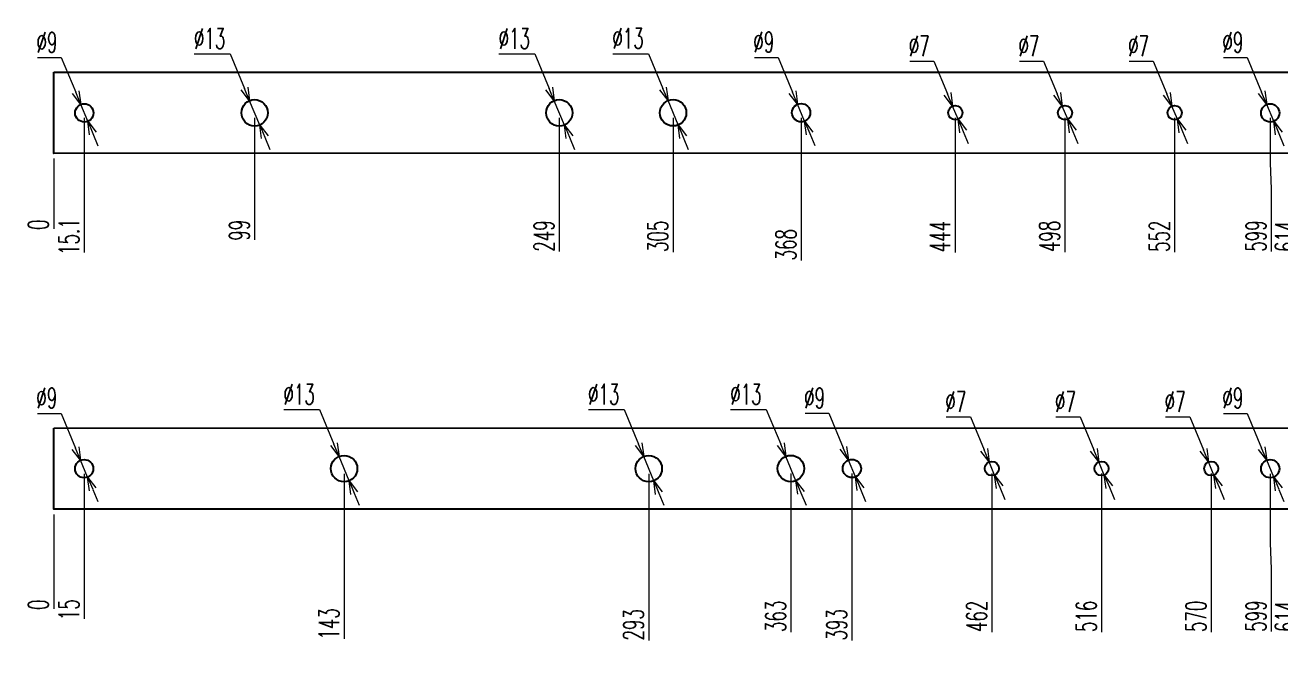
# Model space of a CAD drawing. Header units: millimetres. Extents: x 28713 to 59118, y -54378 to -19615.
# Drawn here: x 37944 to 38562, y -21399 to -21093 of the extents above; entities that cross this region are included whole.
import ezdxf

# ---------------------------------------------------------------- set-up
doc = ezdxf.new("R2010")
doc.units = ezdxf.units.MM
doc.header["$LTSCALE"] = 3
doc.layers.add('@.VISIBLE', color=7, linetype='Continuous')
doc.styles.add('Ann_w01', font='romans.shx', dxfattribs={"width": 0.6, "bigfont": 'chineset.shx'})
doc.dimstyles.new('Dim 01_SC05', dxfattribs={"dimscale": 5, "dimtxt": 2, "dimasz": 1.3, "dimexe": 0.5, "dimexo": 0.5, "dimgap": 0.5, "dimtad": 1, "dimtoh": 1, "dimdec": 1, "dimzin": 12, "dimdsep": 46, "dimtxsty": 'Ann_w01', "dimblk": 'OPEN30', "dimcen": 1.5, "dimclrd": 6, "dimclre": 6, "dimclrt": 3, "dimadec": 1, "dimazin": 3, "dimtm": 1e-09, "dimtfac": 1, "dimtdec": 1, "dimtmove": 0, "dimatfit": 3, "dimldrblk": 'OPEN30', "dimfxl": 1, "dimtolj": 1, "dimlwd": 20, "dimlwe": 20, "dimarcsym": 0})

# ---------------------------------------------------------------- blocks, each defined once
blk = doc.blocks.new('*D617')
at = {"color": 6, "lineweight": 20, "transparency": 16777216}
blk.add_line((37957.9, -21158.36), (37957.9, -21192.91), dxfattribs=at)
at = {"layer": 'Defpoints', "color": 0, "transparency": 16777216}
for p in [(37957.9, -21135.86), (37957.9, -21155.86), (37957.9, -21186.41)]:
    blk.add_point(p, dxfattribs=at)
at = {"color": 3, "transparency": 16777216, "insert": (37950.4, -21190.91), "char_height": 10, "attachment_point": 5, "rotation": 90, "style": 'Ann_w01'}
blk.add_mtext('\\A1;0', dxfattribs=at)
blk = doc.blocks.new('_Open30')
at = {"color": 0, "linetype": 'ByBlock', "lineweight": -2}
for p, q in [((-1, 0.268), (0, 0)), ((0, 0), (-1, -0.268)), ((0, 0), (-1, 0))]:
    blk.add_line(p, q, dxfattribs=at)
blk = doc.blocks.new('*D618')
at = {"color": 6, "lineweight": 20, "transparency": 16777216}
blk.add_line((37972.95, -21138.36), (37972.95, -21204.63), dxfattribs=at)
at = {"layer": 'Defpoints', "color": 0, "transparency": 16777216}
for p in [(37957.9, -21135.86), (37972.95, -21135.86), (37972.95, -21186.41)]:
    blk.add_point(p, dxfattribs=at)
at = {"color": 3, "transparency": 16777216, "insert": (37965.45, -21196.77), "char_height": 10, "attachment_point": 5, "rotation": 90, "style": 'Ann_w01'}
blk.add_mtext('\\A1;15.1', dxfattribs=at)
blk = doc.blocks.new('*D619')
at = {"color": 6, "lineweight": 20, "transparency": 16777216}
blk.add_line((38056.86, -21138.34), (38056.86, -21198.34), dxfattribs=at)
at = {"layer": 'Defpoints', "color": 0, "transparency": 16777216}
for p in [(37957.9, -21135.86), (38056.86, -21135.84), (38056.86, -21186.41)]:
    blk.add_point(p, dxfattribs=at)
at = {"color": 3, "transparency": 16777216, "insert": (38049.36, -21193.63), "char_height": 10, "attachment_point": 5, "rotation": 90, "style": 'Ann_w01'}
blk.add_mtext('\\A1;99', dxfattribs=at)
blk = doc.blocks.new('*D620')
at = {"color": 6, "lineweight": 20, "transparency": 16777216}
blk.add_line((38206.86, -21138.34), (38206.86, -21204.05), dxfattribs=at)
at = {"layer": 'Defpoints', "color": 0, "transparency": 16777216}
for p in [(37957.9, -21135.86), (38206.86, -21135.84), (38206.86, -21186.41)]:
    blk.add_point(p, dxfattribs=at)
at = {"color": 3, "transparency": 16777216, "insert": (38199.36, -21196.48), "char_height": 10, "attachment_point": 5, "rotation": 90, "style": 'Ann_w01'}
blk.add_mtext('\\A1;249', dxfattribs=at)
blk = doc.blocks.new('*D621')
at = {"color": 6, "lineweight": 20, "transparency": 16777216}
blk.add_line((38262.88, -21138.3), (38262.88, -21204.34), dxfattribs=at)
at = {"layer": 'Defpoints', "color": 0, "transparency": 16777216}
for p in [(37957.9, -21135.86), (38262.88, -21135.8), (38262.88, -21186.41)]:
    blk.add_point(p, dxfattribs=at)
at = {"color": 3, "transparency": 16777216, "insert": (38255.38, -21196.63), "char_height": 10, "attachment_point": 5, "rotation": 90, "style": 'Ann_w01'}
blk.add_mtext('\\A1;305', dxfattribs=at)
blk = doc.blocks.new('*D622')
at = {"color": 6, "lineweight": 20, "transparency": 16777216}
blk.add_line((38325.93, -21138.27), (38325.93, -21208.48), dxfattribs=at)
at = {"layer": 'Defpoints', "color": 0, "transparency": 16777216}
for p in [(37957.9, -21135.86), (38325.93, -21135.77), (38325.93, -21190.55)]:
    blk.add_point(p, dxfattribs=at)
at = {"color": 3, "transparency": 16777216, "insert": (38318.43, -21200.77), "char_height": 10, "attachment_point": 5, "rotation": 90, "style": 'Ann_w01'}
blk.add_mtext('\\A1;368', dxfattribs=at)
blk = doc.blocks.new('*D623')
at = {"color": 6, "lineweight": 20, "transparency": 16777216}
blk.add_line((38401.86, -21138.26), (38401.86, -21204.63), dxfattribs=at)
at = {"layer": 'Defpoints', "color": 0, "transparency": 16777216}
for p in [(37957.9, -21135.86), (38401.86, -21135.76), (38401.86, -21186.41)]:
    blk.add_point(p, dxfattribs=at)
at = {"color": 3, "transparency": 16777216, "insert": (38394.36, -21196.77), "char_height": 10, "attachment_point": 5, "rotation": 90, "style": 'Ann_w01'}
blk.add_mtext('\\A1;444', dxfattribs=at)
blk = doc.blocks.new('*D624')
at = {"color": 6, "lineweight": 20, "transparency": 16777216}
blk.add_line((38455.86, -21138.26), (38455.86, -21204.34), dxfattribs=at)
at = {"layer": 'Defpoints', "color": 0, "transparency": 16777216}
for p in [(37957.9, -21135.86), (38455.86, -21135.76), (38455.86, -21186.41)]:
    blk.add_point(p, dxfattribs=at)
at = {"color": 3, "transparency": 16777216, "insert": (38448.36, -21196.63), "char_height": 10, "attachment_point": 5, "rotation": 90, "style": 'Ann_w01'}
blk.add_mtext('\\A1;498', dxfattribs=at)
blk = doc.blocks.new('*D625')
at = {"color": 6, "lineweight": 20, "transparency": 16777216}
blk.add_line((38509.86, -21138.26), (38509.86, -21204.34), dxfattribs=at)
at = {"layer": 'Defpoints', "color": 0, "transparency": 16777216}
for p in [(37957.9, -21135.86), (38509.86, -21135.76), (38509.86, -21186.41)]:
    blk.add_point(p, dxfattribs=at)
at = {"color": 3, "transparency": 16777216, "insert": (38502.36, -21196.63), "char_height": 10, "attachment_point": 5, "rotation": 90, "style": 'Ann_w01'}
blk.add_mtext('\\A1;552', dxfattribs=at)
blk = doc.blocks.new('*D626')
at = {"color": 6, "lineweight": 20, "transparency": 16777216}
for p, q in [((38556.9, -21138.36), (38556.9, -21160.41)), ((38556.9, -21160.41), (38557.4, -21173.41)), ((38557.4, -21173.41), (38557.4, -21204.05))]:
    blk.add_line(p, q, dxfattribs=at)
at = {"layer": 'Defpoints', "color": 0, "transparency": 16777216}
for p in [(37957.9, -21135.86), (38556.9, -21135.86), (38557.4, -21186.41)]:
    blk.add_point(p, dxfattribs=at)
at = {"color": 3, "transparency": 16777216, "insert": (38549.9, -21196.48), "char_height": 10, "attachment_point": 5, "rotation": 90, "style": 'Ann_w01'}
blk.add_mtext('\\A1;599', dxfattribs=at)
blk = doc.blocks.new('*D627')
at = {"color": 6, "lineweight": 20, "transparency": 16777216}
blk.add_line((38571.9, -21158.23), (38571.9, -21204.34), dxfattribs=at)
at = {"layer": 'Defpoints', "color": 0, "transparency": 16777216}
for p in [(37957.9, -21135.86), (38571.9, -21155.73), (38571.9, -21186.41)]:
    blk.add_point(p, dxfattribs=at)
at = {"color": 3, "transparency": 16777216, "insert": (38564.4, -21196.63), "char_height": 10, "attachment_point": 5, "rotation": 90, "style": 'Ann_w01'}
blk.add_mtext('\\A1;614', dxfattribs=at)
blk = doc.blocks.new('*D628')
at = {"color": 6, "lineweight": 20, "transparency": 16777216}
blk.add_line((37957.9, -21333.51), (37957.9, -21380), dxfattribs=at)
at = {"layer": 'Defpoints', "color": 0, "transparency": 16777216}
for p in [(37957.9, -21311.01), (37957.9, -21331.01), (37957.9, -21373.5)]:
    blk.add_point(p, dxfattribs=at)
at = {"color": 3, "transparency": 16777216, "insert": (37950.4, -21378), "char_height": 10, "attachment_point": 5, "rotation": 90, "style": 'Ann_w01'}
blk.add_mtext('\\A1;0', dxfattribs=at)
blk = doc.blocks.new('*D629')
at = {"color": 6, "lineweight": 20, "transparency": 16777216}
blk.add_line((37972.9, -21313.51), (37972.9, -21384.86), dxfattribs=at)
at = {"layer": 'Defpoints', "color": 0, "transparency": 16777216}
for p in [(37957.9, -21311.01), (37972.9, -21311.01), (37972.9, -21373.5)]:
    blk.add_point(p, dxfattribs=at)
at = {"color": 3, "transparency": 16777216, "insert": (37965.4, -21380.43), "char_height": 10, "attachment_point": 5, "rotation": 90, "style": 'Ann_w01'}
blk.add_mtext('\\A1;15', dxfattribs=at)
blk = doc.blocks.new('*D630')
at = {"color": 6, "lineweight": 20, "transparency": 16777216}
blk.add_line((38100.9, -21313.48), (38100.9, -21394.72), dxfattribs=at)
at = {"layer": 'Defpoints', "color": 0, "transparency": 16777216}
for p in [(37957.9, -21311.01), (38100.9, -21310.98), (38100.9, -21377.64)]:
    blk.add_point(p, dxfattribs=at)
at = {"color": 3, "transparency": 16777216, "insert": (38093.4, -21387.43), "char_height": 10, "attachment_point": 5, "rotation": 90, "style": 'Ann_w01'}
blk.add_mtext('\\A1;143', dxfattribs=at)
blk = doc.blocks.new('*D631')
at = {"color": 6, "lineweight": 20, "transparency": 16777216}
blk.add_line((38250.9, -21313.48), (38250.9, -21395.57), dxfattribs=at)
at = {"layer": 'Defpoints', "color": 0, "transparency": 16777216}
for p in [(37957.9, -21311.01), (38250.9, -21310.98), (38250.9, -21377.64)]:
    blk.add_point(p, dxfattribs=at)
at = {"color": 3, "transparency": 16777216, "insert": (38243.4, -21387.86), "char_height": 10, "attachment_point": 5, "rotation": 90, "style": 'Ann_w01'}
blk.add_mtext('\\A1;293', dxfattribs=at)
blk = doc.blocks.new('*D632')
at = {"color": 6, "lineweight": 20, "transparency": 16777216}
blk.add_line((38320.88, -21313.45), (38320.88, -21391.43), dxfattribs=at)
at = {"layer": 'Defpoints', "color": 0, "transparency": 16777216}
for p in [(37957.9, -21311.01), (38320.88, -21310.95), (38320.88, -21373.5)]:
    blk.add_point(p, dxfattribs=at)
at = {"color": 3, "transparency": 16777216, "insert": (38313.38, -21383.72), "char_height": 10, "attachment_point": 5, "rotation": 90, "style": 'Ann_w01'}
blk.add_mtext('\\A1;363', dxfattribs=at)
blk = doc.blocks.new('*D633')
at = {"color": 6, "lineweight": 20, "transparency": 16777216}
blk.add_line((38350.93, -21313.42), (38350.93, -21395.57), dxfattribs=at)
at = {"layer": 'Defpoints', "color": 0, "transparency": 16777216}
for p in [(37957.9, -21311.01), (38350.93, -21310.92), (38350.93, -21377.64)]:
    blk.add_point(p, dxfattribs=at)
at = {"color": 3, "transparency": 16777216, "insert": (38343.43, -21387.86), "char_height": 10, "attachment_point": 5, "rotation": 90, "style": 'Ann_w01'}
blk.add_mtext('\\A1;393', dxfattribs=at)
blk = doc.blocks.new('*D634')
at = {"color": 6, "lineweight": 20, "transparency": 16777216}
blk.add_line((38419.86, -21313.42), (38419.86, -21391.43), dxfattribs=at)
at = {"layer": 'Defpoints', "color": 0, "transparency": 16777216}
for p in [(37957.9, -21311.01), (38419.86, -21310.92), (38419.86, -21373.5)]:
    blk.add_point(p, dxfattribs=at)
at = {"color": 3, "transparency": 16777216, "insert": (38412.36, -21383.72), "char_height": 10, "attachment_point": 5, "rotation": 90, "style": 'Ann_w01'}
blk.add_mtext('\\A1;462', dxfattribs=at)
blk = doc.blocks.new('*D635')
at = {"color": 6, "lineweight": 20, "transparency": 16777216}
blk.add_line((38473.86, -21313.42), (38473.86, -21391.43), dxfattribs=at)
at = {"layer": 'Defpoints', "color": 0, "transparency": 16777216}
for p in [(37957.9, -21311.01), (38473.86, -21310.92), (38473.86, -21373.5)]:
    blk.add_point(p, dxfattribs=at)
at = {"color": 3, "transparency": 16777216, "insert": (38466.36, -21383.72), "char_height": 10, "attachment_point": 5, "rotation": 90, "style": 'Ann_w01'}
blk.add_mtext('\\A1;516', dxfattribs=at)
blk = doc.blocks.new('*D636')
at = {"color": 6, "lineweight": 20, "transparency": 16777216}
blk.add_line((38527.86, -21313.42), (38527.86, -21391.43), dxfattribs=at)
at = {"layer": 'Defpoints', "color": 0, "transparency": 16777216}
for p in [(37957.9, -21311.01), (38527.86, -21310.92), (38527.86, -21373.5)]:
    blk.add_point(p, dxfattribs=at)
at = {"color": 3, "transparency": 16777216, "insert": (38520.36, -21383.72), "char_height": 10, "attachment_point": 5, "rotation": 90, "style": 'Ann_w01'}
blk.add_mtext('\\A1;570', dxfattribs=at)
blk = doc.blocks.new('*D637')
at = {"color": 6, "lineweight": 20, "transparency": 16777216}
for p, q in [((38556.9, -21313.51), (38556.9, -21347.5)), ((38556.9, -21347.5), (38557.4, -21360.5)), ((38557.4, -21360.5), (38557.4, -21391.14))]:
    blk.add_line(p, q, dxfattribs=at)
at = {"layer": 'Defpoints', "color": 0, "transparency": 16777216}
for p in [(37957.9, -21311.01), (38556.9, -21311.01), (38557.4, -21373.5)]:
    blk.add_point(p, dxfattribs=at)
at = {"color": 3, "transparency": 16777216, "insert": (38549.9, -21383.57), "char_height": 10, "attachment_point": 5, "rotation": 90, "style": 'Ann_w01'}
blk.add_mtext('\\A1;599', dxfattribs=at)
blk = doc.blocks.new('*D638')
at = {"color": 6, "lineweight": 20, "transparency": 16777216}
blk.add_line((38571.9, -21333.38), (38571.9, -21391.43), dxfattribs=at)
at = {"layer": 'Defpoints', "color": 0, "transparency": 16777216}
for p in [(37957.9, -21311.01), (38571.9, -21330.88), (38571.9, -21373.5)]:
    blk.add_point(p, dxfattribs=at)
at = {"color": 3, "transparency": 16777216, "insert": (38564.4, -21383.72), "char_height": 10, "attachment_point": 5, "rotation": 90, "style": 'Ann_w01'}
blk.add_mtext('\\A1;614', dxfattribs=at)
blk = doc.blocks.new('*D639')
at = {"color": 6, "lineweight": 20, "transparency": 16777216}
for p, q in [((38302.97, -21108.53), (38314.62, -21108.53)), ((38314.62, -21108.53), (38321.71, -21125.62)), ((38327.66, -21139.93), (38324.21, -21131.62)), ((38330.15, -21145.93), (38332.64, -21151.94))]:
    blk.add_line(p, q, dxfattribs=at)
at = {"layer": 'Defpoints', "color": 0, "transparency": 16777216}
for p in [(38324.21, -21131.62), (38327.66, -21139.93)]:
    blk.add_point(p, dxfattribs=at)
at = {"color": 6, "lineweight": 20, "transparency": 16777216, "xscale": 6.5, "yscale": 6.5, "zscale": 6.5}
for p, rotation in [((38324.21, -21131.62), 292.5516931850916), ((38327.66, -21139.93), 112.5516931850916)]:
    blk.add_blockref('_Open30', p, dxfattribs=dict(at, rotation=rotation))
at = {"color": 3, "transparency": 16777216, "insert": (38307.55, -21101.03), "char_height": 10, "attachment_point": 5, "style": 'Ann_w01'}
blk.add_mtext('\\A1;∅9', dxfattribs=at)
blk = doc.blocks.new('*D640')
at = {"color": 6, "lineweight": 20, "transparency": 16777216}
for p, q in [((37949.99, -21108.61), (37961.64, -21108.61)), ((37961.64, -21108.61), (37968.73, -21125.7)), ((37974.68, -21140.01), (37971.22, -21131.7)), ((37977.17, -21146.02), (37979.66, -21152.02))]:
    blk.add_line(p, q, dxfattribs=at)
at = {"layer": 'Defpoints', "color": 0, "transparency": 16777216}
for p in [(37971.22, -21131.7), (37974.68, -21140.01)]:
    blk.add_point(p, dxfattribs=at)
at = {"color": 6, "lineweight": 20, "transparency": 16777216, "xscale": 6.5, "yscale": 6.5, "zscale": 6.5}
for p, rotation in [((37971.22, -21131.7), 292.5516931847905), ((37974.68, -21140.01), 112.5516931847905)]:
    blk.add_blockref('_Open30', p, dxfattribs=dict(at, rotation=rotation))
at = {"color": 3, "transparency": 16777216, "insert": (37954.57, -21101.11), "char_height": 10, "attachment_point": 5, "style": 'Ann_w01'}
blk.add_mtext('\\A1;∅9', dxfattribs=at)
blk = doc.blocks.new('*D641')
at = {"color": 6, "lineweight": 20, "transparency": 16777216}
for p, q in [((38533.94, -21283.76), (38545.59, -21283.76)), ((38545.59, -21283.76), (38552.68, -21300.85)), ((38558.63, -21315.16), (38555.17, -21306.85)), ((38561.12, -21321.17), (38563.61, -21327.17))]:
    blk.add_line(p, q, dxfattribs=at)
at = {"layer": 'Defpoints', "color": 0, "transparency": 16777216}
for p in [(38555.17, -21306.85), (38558.63, -21315.16)]:
    blk.add_point(p, dxfattribs=at)
at = {"color": 6, "lineweight": 20, "transparency": 16777216, "xscale": 6.5, "yscale": 6.5, "zscale": 6.5}
for p, rotation in [((38555.17, -21306.85), 292.5516931849955), ((38558.63, -21315.16), 112.5516931849955)]:
    blk.add_blockref('_Open30', p, dxfattribs=dict(at, rotation=rotation))
at = {"color": 3, "transparency": 16777216, "insert": (38538.51, -21276.26), "char_height": 10, "attachment_point": 5, "style": 'Ann_w01'}
blk.add_mtext('\\A1;∅9', dxfattribs=at)
blk = doc.blocks.new('*D642')
at = {"color": 6, "lineweight": 20, "transparency": 16777216}
for p, q in [((37949.94, -21283.76), (37961.58, -21283.76)), ((37961.58, -21283.76), (37968.68, -21300.85)), ((37974.62, -21315.16), (37971.17, -21306.85)), ((37977.11, -21321.17), (37979.61, -21327.17))]:
    blk.add_line(p, q, dxfattribs=at)
at = {"layer": 'Defpoints', "color": 0, "transparency": 16777216}
for p in [(37971.17, -21306.85), (37974.62, -21315.16)]:
    blk.add_point(p, dxfattribs=at)
at = {"color": 6, "lineweight": 20, "transparency": 16777216, "xscale": 6.5, "yscale": 6.5, "zscale": 6.5}
for p, rotation in [((37971.17, -21306.85), 292.5516931851505), ((37974.62, -21315.16), 112.5516931851505)]:
    blk.add_blockref('_Open30', p, dxfattribs=dict(at, rotation=rotation))
at = {"color": 3, "transparency": 16777216, "insert": (37954.51, -21276.26), "char_height": 10, "attachment_point": 5, "style": 'Ann_w01'}
blk.add_mtext('\\A1;∅9', dxfattribs=at)
blk = doc.blocks.new('*D643')
at = {"color": 6, "lineweight": 20, "transparency": 16777216}
for p, q in [((38505.39, -21285.52), (38517.32, -21285.52)), ((38517.32, -21285.52), (38524.03, -21301.68)), ((38529.21, -21314.15), (38526.52, -21307.68)), ((38531.7, -21320.15), (38534.19, -21326.15))]:
    blk.add_line(p, q, dxfattribs=at)
at = {"layer": 'Defpoints', "color": 0, "transparency": 16777216}
for p in [(38526.52, -21307.68), (38529.21, -21314.15)]:
    blk.add_point(p, dxfattribs=at)
at = {"color": 6, "lineweight": 20, "transparency": 16777216, "xscale": 6.5, "yscale": 6.5, "zscale": 6.5}
for p, rotation in [((38526.52, -21307.68), 292.5516931847461), ((38529.21, -21314.15), 112.5516931847461)]:
    blk.add_blockref('_Open30', p, dxfattribs=dict(at, rotation=rotation))
at = {"color": 3, "transparency": 16777216, "insert": (38510.1, -21278.02), "char_height": 10, "attachment_point": 5, "style": 'Ann_w01'}
blk.add_mtext('\\A1;∅7', dxfattribs=at)
blk = doc.blocks.new('*D644')
at = {"color": 6, "lineweight": 20, "transparency": 16777216}
for p, q in [((38451.39, -21285.52), (38463.32, -21285.52)), ((38463.32, -21285.52), (38470.03, -21301.68)), ((38475.21, -21314.15), (38472.52, -21307.68)), ((38477.7, -21320.15), (38480.19, -21326.15))]:
    blk.add_line(p, q, dxfattribs=at)
at = {"layer": 'Defpoints', "color": 0, "transparency": 16777216}
for p in [(38472.52, -21307.68), (38475.21, -21314.15)]:
    blk.add_point(p, dxfattribs=at)
at = {"color": 6, "lineweight": 20, "transparency": 16777216, "xscale": 6.5, "yscale": 6.5, "zscale": 6.5}
for p, rotation in [((38472.52, -21307.68), 292.5516931852982), ((38475.21, -21314.15), 112.5516931852982)]:
    blk.add_blockref('_Open30', p, dxfattribs=dict(at, rotation=rotation))
at = {"color": 3, "transparency": 16777216, "insert": (38456.1, -21278.02), "char_height": 10, "attachment_point": 5, "style": 'Ann_w01'}
blk.add_mtext('\\A1;∅7', dxfattribs=at)
blk = doc.blocks.new('*D645')
at = {"color": 6, "lineweight": 20, "transparency": 16777216}
for p, q in [((38397.39, -21285.52), (38409.32, -21285.52)), ((38409.32, -21285.52), (38416.03, -21301.68)), ((38421.21, -21314.15), (38418.52, -21307.68)), ((38423.7, -21320.15), (38426.19, -21326.15))]:
    blk.add_line(p, q, dxfattribs=at)
at = {"layer": 'Defpoints', "color": 0, "transparency": 16777216}
for p in [(38418.52, -21307.68), (38421.21, -21314.15)]:
    blk.add_point(p, dxfattribs=at)
at = {"color": 6, "lineweight": 20, "transparency": 16777216, "xscale": 6.5, "yscale": 6.5, "zscale": 6.5}
for p, rotation in [((38418.52, -21307.68), 292.5516931852432), ((38421.21, -21314.15), 112.5516931852432)]:
    blk.add_blockref('_Open30', p, dxfattribs=dict(at, rotation=rotation))
at = {"color": 3, "transparency": 16777216, "insert": (38402.1, -21278.02), "char_height": 10, "attachment_point": 5, "style": 'Ann_w01'}
blk.add_mtext('\\A1;∅7', dxfattribs=at)
blk = doc.blocks.new('*D646')
at = {"color": 6, "lineweight": 20, "transparency": 16777216}
for p, q in [((38327.97, -21283.68), (38339.62, -21283.68)), ((38339.62, -21283.68), (38346.71, -21300.76)), ((38352.66, -21315.08), (38349.21, -21306.77)), ((38355.15, -21321.08), (38357.64, -21327.08))]:
    blk.add_line(p, q, dxfattribs=at)
at = {"layer": 'Defpoints', "color": 0, "transparency": 16777216}
for p in [(38349.21, -21306.77), (38352.66, -21315.08)]:
    blk.add_point(p, dxfattribs=at)
at = {"color": 6, "lineweight": 20, "transparency": 16777216, "xscale": 6.5, "yscale": 6.5, "zscale": 6.5}
for p, rotation in [((38349.21, -21306.77), 292.5516931848938), ((38352.66, -21315.08), 112.5516931848938)]:
    blk.add_blockref('_Open30', p, dxfattribs=dict(at, rotation=rotation))
at = {"color": 3, "transparency": 16777216, "insert": (38332.55, -21276.18), "char_height": 10, "attachment_point": 5, "style": 'Ann_w01'}
blk.add_mtext('\\A1;∅9', dxfattribs=at)
blk = doc.blocks.new('*D647')
at = {"color": 6, "lineweight": 20, "transparency": 16777216}
for p, q in [((38221.18, -21281.89), (38238.82, -21281.89)), ((38238.82, -21281.89), (38245.91, -21298.98)), ((38253.39, -21316.99), (38248.41, -21304.98)), ((38255.88, -21322.99), (38258.38, -21328.99))]:
    blk.add_line(p, q, dxfattribs=at)
at = {"layer": 'Defpoints', "color": 0, "transparency": 16777216}
for p in [(38248.41, -21304.98), (38253.39, -21316.99)]:
    blk.add_point(p, dxfattribs=at)
at = {"color": 6, "lineweight": 20, "transparency": 16777216, "xscale": 6.5, "yscale": 6.5, "zscale": 6.5}
for p, rotation in [((38248.41, -21304.98), 292.5516931851284), ((38253.39, -21316.99), 112.5516931851284)]:
    blk.add_blockref('_Open30', p, dxfattribs=dict(at, rotation=rotation))
at = {"color": 3, "transparency": 16777216, "insert": (38228.75, -21274.39), "char_height": 10, "attachment_point": 5, "style": 'Ann_w01'}
blk.add_mtext('\\A1;∅13', dxfattribs=at)
blk = doc.blocks.new('*D648')
at = {"color": 6, "lineweight": 20, "transparency": 16777216}
for p, q in [((38071.18, -21281.89), (38088.82, -21281.89)), ((38088.82, -21281.89), (38095.91, -21298.98)), ((38103.39, -21316.99), (38098.41, -21304.98)), ((38105.88, -21322.99), (38108.38, -21328.99))]:
    blk.add_line(p, q, dxfattribs=at)
at = {"layer": 'Defpoints', "color": 0, "transparency": 16777216}
for p in [(38098.41, -21304.98), (38103.39, -21316.99)]:
    blk.add_point(p, dxfattribs=at)
at = {"color": 6, "lineweight": 20, "transparency": 16777216, "xscale": 6.5, "yscale": 6.5, "zscale": 6.5}
for p, rotation in [((38098.41, -21304.98), 292.5516931848964), ((38103.39, -21316.99), 112.5516931848964)]:
    blk.add_blockref('_Open30', p, dxfattribs=dict(at, rotation=rotation))
at = {"color": 3, "transparency": 16777216, "insert": (38078.75, -21274.39), "char_height": 10, "attachment_point": 5, "style": 'Ann_w01'}
blk.add_mtext('\\A1;∅13', dxfattribs=at)
blk = doc.blocks.new('*D649')
at = {"color": 6, "lineweight": 20, "transparency": 16777216}
for p, q in [((38291.16, -21281.85), (38308.8, -21281.85)), ((38308.8, -21281.85), (38315.89, -21298.94)), ((38323.37, -21316.95), (38318.39, -21304.94)), ((38325.87, -21322.95), (38328.36, -21328.95))]:
    blk.add_line(p, q, dxfattribs=at)
at = {"layer": 'Defpoints', "color": 0, "transparency": 16777216}
for p in [(38318.39, -21304.94), (38323.37, -21316.95)]:
    blk.add_point(p, dxfattribs=at)
at = {"color": 6, "lineweight": 20, "transparency": 16777216, "xscale": 6.5, "yscale": 6.5, "zscale": 6.5}
for p, rotation in [((38318.39, -21304.94), 292.5516931851753), ((38323.37, -21316.95), 112.5516931851753)]:
    blk.add_blockref('_Open30', p, dxfattribs=dict(at, rotation=rotation))
at = {"color": 3, "transparency": 16777216, "insert": (38298.73, -21274.35), "char_height": 10, "attachment_point": 5, "style": 'Ann_w01'}
blk.add_mtext('\\A1;∅13', dxfattribs=at)
blk = doc.blocks.new('*D650')
at = {"color": 6, "lineweight": 20, "transparency": 16777216}
for p, q in [((38533.94, -21108.61), (38545.59, -21108.61)), ((38545.59, -21108.61), (38552.68, -21125.7)), ((38558.63, -21140.01), (38555.17, -21131.7)), ((38561.12, -21146.02), (38563.61, -21152.02))]:
    blk.add_line(p, q, dxfattribs=at)
at = {"layer": 'Defpoints', "color": 0, "transparency": 16777216}
for p in [(38555.17, -21131.7), (38558.63, -21140.01)]:
    blk.add_point(p, dxfattribs=at)
at = {"color": 6, "lineweight": 20, "transparency": 16777216, "xscale": 6.5, "yscale": 6.5, "zscale": 6.5}
for p, rotation in [((38555.17, -21131.7), 292.5516931852272), ((38558.63, -21140.01), 112.5516931852272)]:
    blk.add_blockref('_Open30', p, dxfattribs=dict(at, rotation=rotation))
at = {"color": 3, "transparency": 16777216, "insert": (38538.51, -21101.11), "char_height": 10, "attachment_point": 5, "style": 'Ann_w01'}
blk.add_mtext('\\A1;∅9', dxfattribs=at)
blk = doc.blocks.new('*D651')
at = {"color": 6, "lineweight": 20, "transparency": 16777216}
for p, q in [((38487.39, -21110.36), (38499.32, -21110.36)), ((38499.32, -21110.36), (38506.03, -21126.52)), ((38511.21, -21138.99), (38508.52, -21132.53)), ((38513.7, -21144.99), (38516.19, -21151))]:
    blk.add_line(p, q, dxfattribs=at)
at = {"layer": 'Defpoints', "color": 0, "transparency": 16777216}
for p in [(38508.52, -21132.53), (38511.21, -21138.99)]:
    blk.add_point(p, dxfattribs=at)
at = {"color": 6, "lineweight": 20, "transparency": 16777216, "xscale": 6.5, "yscale": 6.5, "zscale": 6.5}
for p, rotation in [((38508.52, -21132.53), 292.5516931852546), ((38511.21, -21138.99), 112.5516931852546)]:
    blk.add_blockref('_Open30', p, dxfattribs=dict(at, rotation=rotation))
at = {"color": 3, "transparency": 16777216, "insert": (38492.1, -21102.86), "char_height": 10, "attachment_point": 5, "style": 'Ann_w01'}
blk.add_mtext('\\A1;∅7', dxfattribs=at)
blk = doc.blocks.new('*D652')
at = {"color": 6, "lineweight": 20, "transparency": 16777216}
for p, q in [((38433.39, -21110.36), (38445.32, -21110.36)), ((38445.32, -21110.36), (38452.03, -21126.52)), ((38457.21, -21138.99), (38454.52, -21132.53)), ((38459.7, -21144.99), (38462.19, -21151))]:
    blk.add_line(p, q, dxfattribs=at)
at = {"layer": 'Defpoints', "color": 0, "transparency": 16777216}
for p in [(38454.52, -21132.53), (38457.21, -21138.99)]:
    blk.add_point(p, dxfattribs=at)
at = {"color": 6, "lineweight": 20, "transparency": 16777216, "xscale": 6.5, "yscale": 6.5, "zscale": 6.5}
for p, rotation in [((38454.52, -21132.53), 292.5516931853325), ((38457.21, -21138.99), 112.5516931853325)]:
    blk.add_blockref('_Open30', p, dxfattribs=dict(at, rotation=rotation))
at = {"color": 3, "transparency": 16777216, "insert": (38438.1, -21102.86), "char_height": 10, "attachment_point": 5, "style": 'Ann_w01'}
blk.add_mtext('\\A1;∅7', dxfattribs=at)
blk = doc.blocks.new('*D653')
at = {"color": 6, "lineweight": 20, "transparency": 16777216}
for p, q in [((38379.39, -21110.36), (38391.32, -21110.36)), ((38391.32, -21110.36), (38398.03, -21126.52)), ((38403.21, -21138.99), (38400.52, -21132.53)), ((38405.7, -21144.99), (38408.19, -21151))]:
    blk.add_line(p, q, dxfattribs=at)
at = {"layer": 'Defpoints', "color": 0, "transparency": 16777216}
for p in [(38400.52, -21132.53), (38403.21, -21138.99)]:
    blk.add_point(p, dxfattribs=at)
at = {"color": 6, "lineweight": 20, "transparency": 16777216, "xscale": 6.5, "yscale": 6.5, "zscale": 6.5}
for p, rotation in [((38400.52, -21132.53), 292.5516931852225), ((38403.21, -21138.99), 112.5516931852224)]:
    blk.add_blockref('_Open30', p, dxfattribs=dict(at, rotation=rotation))
at = {"color": 3, "transparency": 16777216, "insert": (38384.1, -21102.86), "char_height": 10, "attachment_point": 5, "style": 'Ann_w01'}
blk.add_mtext('\\A1;∅7', dxfattribs=at)
blk = doc.blocks.new('*D654')
at = {"color": 6, "lineweight": 20, "transparency": 16777216}
for p, q in [((38177.14, -21106.75), (38194.78, -21106.75)), ((38194.78, -21106.75), (38201.87, -21123.83)), ((38209.35, -21141.84), (38204.37, -21129.84)), ((38211.85, -21147.84), (38214.34, -21153.85))]:
    blk.add_line(p, q, dxfattribs=at)
at = {"layer": 'Defpoints', "color": 0, "transparency": 16777216}
for p in [(38204.37, -21129.84), (38209.35, -21141.84)]:
    blk.add_point(p, dxfattribs=at)
at = {"color": 6, "lineweight": 20, "transparency": 16777216, "xscale": 6.5, "yscale": 6.5, "zscale": 6.5}
for p, rotation in [((38204.37, -21129.84), 292.5516931851322), ((38209.35, -21141.84), 112.5516931851322)]:
    blk.add_blockref('_Open30', p, dxfattribs=dict(at, rotation=rotation))
at = {"color": 3, "transparency": 16777216, "insert": (38184.71, -21099.25), "char_height": 10, "attachment_point": 5, "style": 'Ann_w01'}
blk.add_mtext('\\A1;∅13', dxfattribs=at)
blk = doc.blocks.new('*D655')
at = {"color": 6, "lineweight": 20, "transparency": 16777216}
for p, q in [((38027.14, -21106.75), (38044.78, -21106.75)), ((38044.78, -21106.75), (38051.87, -21123.83)), ((38059.35, -21141.84), (38054.37, -21129.84)), ((38061.85, -21147.84), (38064.34, -21153.85))]:
    blk.add_line(p, q, dxfattribs=at)
at = {"layer": 'Defpoints', "color": 0, "transparency": 16777216}
for p in [(38054.37, -21129.84), (38059.35, -21141.84)]:
    blk.add_point(p, dxfattribs=at)
at = {"color": 6, "lineweight": 20, "transparency": 16777216, "xscale": 6.5, "yscale": 6.5, "zscale": 6.5}
for p, rotation in [((38054.37, -21129.84), 292.5516931849657), ((38059.35, -21141.84), 112.5516931849657)]:
    blk.add_blockref('_Open30', p, dxfattribs=dict(at, rotation=rotation))
at = {"color": 3, "transparency": 16777216, "insert": (38034.71, -21099.25), "char_height": 10, "attachment_point": 5, "style": 'Ann_w01'}
blk.add_mtext('\\A1;∅13', dxfattribs=at)
blk = doc.blocks.new('*D656')
at = {"color": 6, "lineweight": 20, "transparency": 16777216}
for p, q in [((38233.16, -21106.71), (38250.8, -21106.71)), ((38250.8, -21106.71), (38257.89, -21123.8)), ((38265.37, -21141.8), (38260.39, -21129.8)), ((38267.87, -21147.81), (38270.36, -21153.81))]:
    blk.add_line(p, q, dxfattribs=at)
at = {"layer": 'Defpoints', "color": 0, "transparency": 16777216}
for p in [(38260.39, -21129.8), (38265.37, -21141.8)]:
    blk.add_point(p, dxfattribs=at)
at = {"color": 6, "lineweight": 20, "transparency": 16777216, "xscale": 6.5, "yscale": 6.5, "zscale": 6.5}
for p, rotation in [((38260.39, -21129.8), 292.5516931850495), ((38265.37, -21141.8), 112.5516931850495)]:
    blk.add_blockref('_Open30', p, dxfattribs=dict(at, rotation=rotation))
at = {"color": 3, "transparency": 16777216, "insert": (38240.73, -21099.21), "char_height": 10, "attachment_point": 5, "style": 'Ann_w01'}
blk.add_mtext('\\A1;∅13', dxfattribs=at)

msp = doc.modelspace()

# ---------------------------------------------------------------- linework, layer by layer
at = {"layer": '@.VISIBLE', "color": 2}
msp.add_lwpolyline([(37957.9, -21115.86), (38571.9, -21115.73), (38571.9, -21155.73), (37957.9, -21155.86)], close=True, dxfattribs=at)
at = {"layer": '@.VISIBLE', "color": 4}
msp.add_lwpolyline([(37957.9, -21291.01), (38571.9, -21290.88), (38571.9, -21330.88), (37957.9, -21331.01)], close=True, dxfattribs=at)
at = {"layer": '@.VISIBLE', "color": 2}
for centre, radius in [((37972.95, -21135.86), 4.5), ((38056.86, -21135.84), 6.5), ((38206.86, -21135.84), 6.5), ((38262.88, -21135.8), 6.5), ((38325.93, -21135.77), 4.5), ((38401.86, -21135.76), 3.5), ((38455.86, -21135.76), 3.5), ((38509.86, -21135.76), 3.5), ((38556.9, -21135.86), 4.5)]:
    msp.add_circle(centre, radius, dxfattribs=at)
at = {"layer": '@.VISIBLE', "color": 4}
for centre, radius in [((37972.9, -21311.01), 4.5), ((38100.9, -21310.98), 6.5), ((38250.9, -21310.98), 6.5), ((38320.88, -21310.95), 6.5), ((38350.93, -21310.92), 4.5), ((38419.86, -21310.92), 3.5), ((38473.86, -21310.92), 3.5), ((38527.86, -21310.92), 3.5), ((38556.9, -21311.01), 4.5)]:
    msp.add_circle(centre, radius, dxfattribs=at)

# ---------------------------------------------------------------- dimensions: what is measured, and where the dimension line sits
for p1, p2, picture, middle in [((37974.68, -21140.01), (37971.22, -21131.7), '*D640', (37954.57, -21108.61)), ((38059.35, -21141.84), (38054.37, -21129.84), '*D655', (38034.71, -21106.75)), ((38209.35, -21141.84), (38204.37, -21129.84), '*D654', (38184.71, -21106.75)), ((38265.37, -21141.8), (38260.39, -21129.8), '*D656', (38240.73, -21106.71)), ((38327.66, -21139.93), (38324.21, -21131.62), '*D639', (38307.55, -21108.53)), ((38403.21, -21138.99), (38400.52, -21132.53), '*D653', (38384.1, -21110.36)), ((38457.21, -21138.99), (38454.52, -21132.53), '*D652', (38438.1, -21110.36)), ((38511.21, -21138.99), (38508.52, -21132.53), '*D651', (38492.1, -21110.36)), ((38558.63, -21140.01), (38555.17, -21131.7), '*D650', (38538.51, -21108.61)), ((37974.62, -21315.16), (37971.17, -21306.85), '*D642', (37954.51, -21283.76)), ((38103.39, -21316.99), (38098.41, -21304.98), '*D648', (38078.75, -21281.89)), ((38253.39, -21316.99), (38248.41, -21304.98), '*D647', (38228.75, -21281.89)), ((38323.37, -21316.95), (38318.39, -21304.94), '*D649', (38298.73, -21281.85)), ((38352.66, -21315.08), (38349.21, -21306.77), '*D646', (38332.55, -21283.68)), ((38558.63, -21315.16), (38555.17, -21306.85), '*D641', (38538.51, -21283.76)), ((38421.21, -21314.15), (38418.52, -21307.68), '*D645', (38402.1, -21285.52)), ((38475.21, -21314.15), (38472.52, -21307.68), '*D644', (38456.1, -21285.52)), ((38529.21, -21314.15), (38526.52, -21307.68), '*D643', (38510.1, -21285.52))]:
    dim = msp.add_diameter_dim_2p(p1=p1, p2=p2, dimstyle='Dim 01_SC05')
    dim.commit()
    dim.dimension.update_dxf_attribs({"geometry": picture, "text_midpoint": middle, "dimtype": 163})
for feature_location, offset, origin, picture, middle in [((37957.89625967, -21155.85776441), (0, -30.55347288), (37957.89625967, -21135.85776441), '*D617', (37950.39625967, -21190.91123729)), ((38401.86, -21135.76), (0, -50.65), (37957.9, -21135.86), '*D623', (38394.36, -21196.77)), ((38455.86, -21135.76), (0, -50.65), (37957.9, -21135.86), '*D624', (38448.36, -21196.63)), ((38509.86, -21135.76), (0, -50.65), (37957.9, -21135.86), '*D625', (38502.36, -21196.63)), ((38325.93, -21135.77), (0, -54.78), (37957.9, -21135.86), '*D622', (38318.43, -21200.77)), ((38262.88, -21135.8), (0, -50.61), (37957.9, -21135.86), '*D621', (38255.38, -21196.63)), ((38056.86, -21135.84), (0, -50.57), (37957.9, -21135.86), '*D619', (38049.36, -21193.63)), ((38206.86, -21135.84), (0, -50.57), (37957.9, -21135.86), '*D620', (38199.36, -21196.48)), ((37972.9507, -21135.8578), (0, -50.5535), (37957.8963, -21135.8578), '*D618', (37965.4507, -21196.7684)), ((38556.9, -21135.86), (0.5, -50.55), (37957.9, -21135.86), '*D626', (38549.9, -21196.48)), ((38571.9, -21155.73), (0, -30.68), (37957.9, -21135.86), '*D627', (38564.4, -21196.63)), ((37957.89625967, -21331.00627815), (0, -42.49578124), (37957.89625967, -21311.00627815), '*D628', (37950.39625967, -21378.00205939)), ((38350.93, -21310.92), (0, -66.72), (37957.9, -21311.01), '*D633', (38343.43, -21387.86)), ((38419.86, -21310.92), (0, -62.59), (37957.9, -21311.01), '*D634', (38412.36, -21383.72)), ((38473.86, -21310.92), (0, -62.59), (37957.9, -21311.01), '*D635', (38466.36, -21383.72)), ((38527.86, -21310.92), (0, -62.59), (37957.9, -21311.01), '*D636', (38520.36, -21383.72)), ((38320.88, -21310.95), (0, -62.56), (37957.9, -21311.01), '*D632', (38313.38, -21383.72)), ((38100.9, -21310.98), (0, -66.66), (37957.9, -21311.01), '*D630', (38093.4, -21387.43)), ((38250.9, -21310.98), (0, -66.66), (37957.9, -21311.01), '*D631', (38243.4, -21387.86)), ((37972.9, -21311.01), (0, -62.5), (37957.9, -21311.01), '*D629', (37965.4, -21380.43)), ((38556.9, -21311.01), (0.5, -62.5), (37957.9, -21311.01), '*D637', (38549.9, -21383.57)), ((38571.9, -21330.88), (0, -42.63), (37957.9, -21311.01), '*D638', (38564.4, -21383.72))]:
    dim = msp.add_ordinate_dim(feature_location=feature_location, offset=offset, dtype=1, origin=origin, dimstyle='Dim 01_SC05')
    dim.commit()
    dim.dimension.update_dxf_attribs({"geometry": picture, "text_midpoint": middle})

doc.saveas('drawing.dxf')
